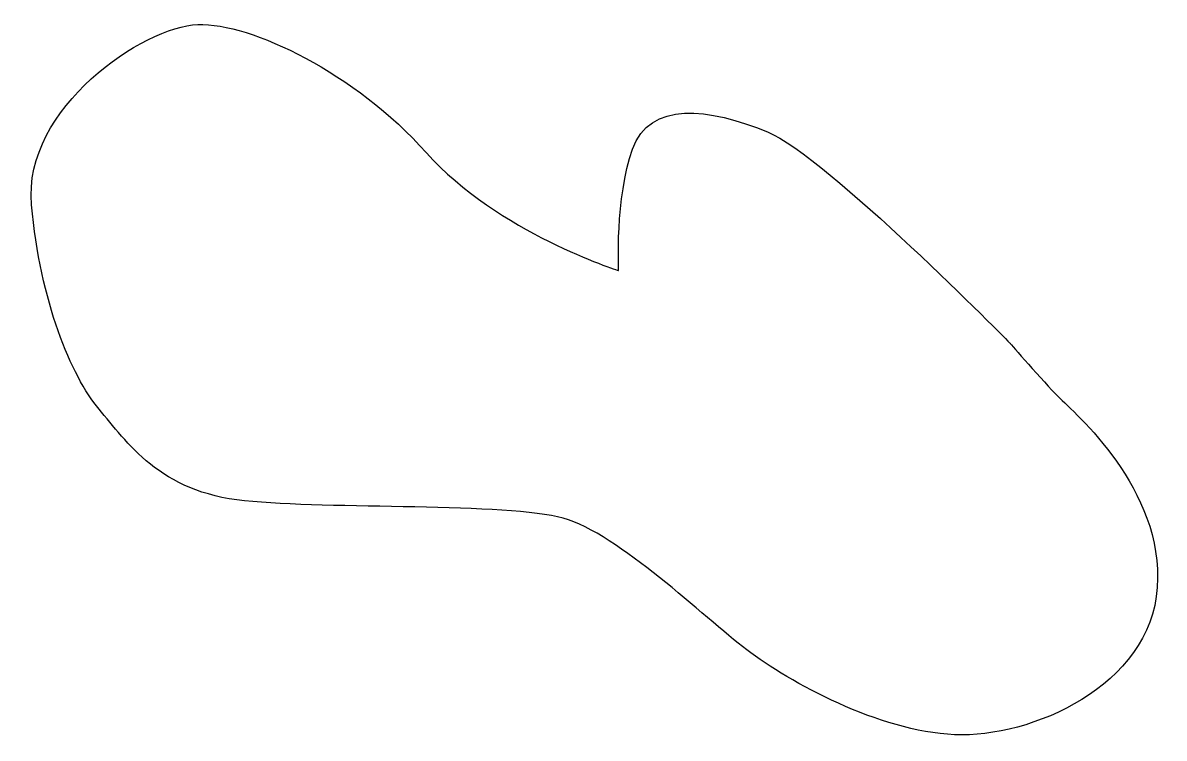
# Model space of a CAD drawing. Extents: x 99.2 to 155.8, y 206.7 to 242.2.
import ezdxf

# ---------------------------------------------------------------- set-up
doc = ezdxf.new("R2010")
doc.units = 0
doc.layers.add('LAYER_1', color=160, linetype='Continuous')

msp = doc.modelspace()

# ---------------------------------------------------------------- linework, layer by layer
at = {"layer": 'LAYER_1', "color": 7}
msp.add_open_spline([(148.149, 226.284), (148.149, 226.284), (139.042, 235.563), (136.121, 236.766), (133.2, 237.968), (130.279, 238.312), (129.42, 235.907), (128.561, 233.501), (128.732, 229.892), (128.732, 229.892), (128.732, 229.892), (122.718, 231.783), (119.196, 235.735), (115.674, 239.687), (110.519, 242.178), (107.856, 242.092), (105.192, 242.006), (99.178, 237.968), (99.608, 233.157), (100.037, 228.346), (101.584, 224.652), (102.959, 223.02), (104.333, 221.387), (105.965, 218.896), (110.175, 218.466), (114.385, 218.036), (123.234, 218.38), (125.983, 217.607), (128.732, 216.834), (132.943, 212.71), (135.09, 211.077), (137.238, 209.445), (141.62, 207.04), (145.4, 206.868), (149.18, 206.696), (155.108, 209.273), (155.452, 214.17), (155.795, 219.067), (151.328, 222.848), (150.554, 223.621), (149.781, 224.394), (148.149, 226.284), (148.149, 226.284)], degree=3, knots=[0, 0, 0, 0, 1, 1, 1, 2, 2, 2, 3, 3, 3, 4, 4, 4, 5, 5, 5, 6, 6, 6, 7, 7, 7, 8, 8, 8, 9, 9, 9, 10, 10, 10, 11, 11, 11, 12, 12, 12, 13, 13, 13, 14, 14, 14, 14], dxfattribs=at)

doc.saveas('drawing.dxf')
